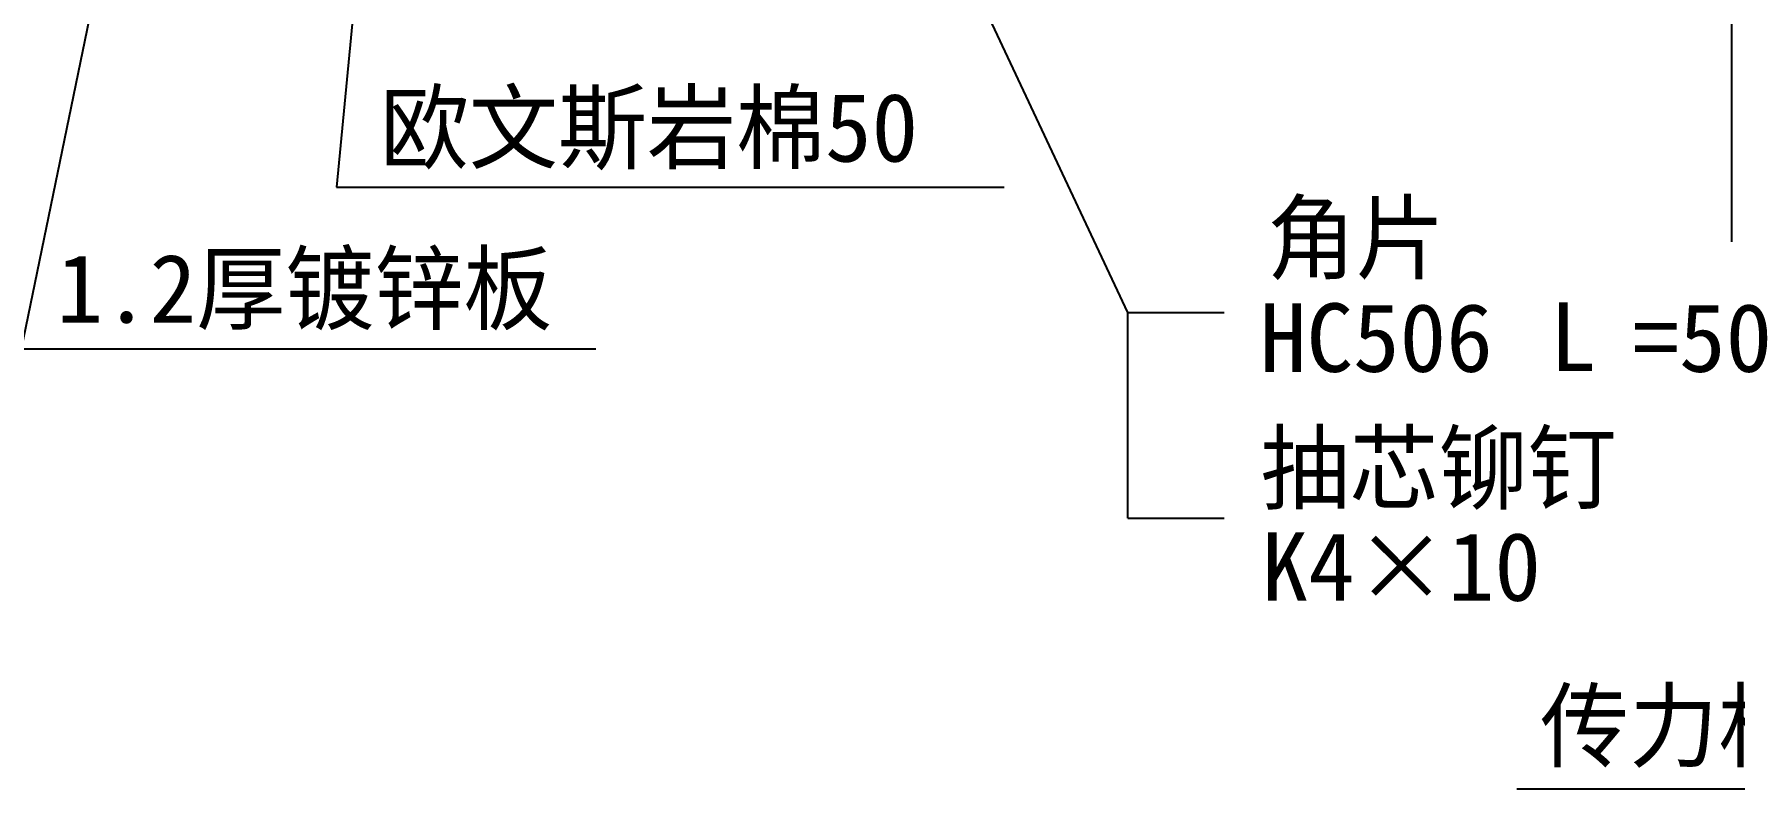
# Model space of a CAD drawing. Header units: metres. Extents: x 2349 to 5457, y 940 to 3258.
# Drawn here: x 2787 to 3420, y 1812 to 2093 of the extents above; entities that cross this region are included whole.
import ezdxf

# ---------------------------------------------------------------- set-up
doc = ezdxf.new("R2010")
doc.units = ezdxf.units.M
for name, color, linetype in [('212', 2, 'Continuous'), ('BZX', 1, 'Continuous'), ('CSX', 3, 'Continuous'), ('SDH', 7, 'Continuous'), ('TXT', 2, 'Continuous')]:
    doc.layers.add(name, color=color, linetype=linetype)

msp = doc.modelspace()

# ---------------------------------------------------------------- linework, layer by layer
at = {"layer": 'BZX'}
for p, q in [((2934.42, 2401.16), (2899.33, 2035.58)), ((2782.01, 1975.39), (2864.67, 2376.09)), ((3194.03, 1988.99), (3017.42, 2365.03)), ((3194.03, 1912.43), (3194.03, 1988.99))]:
    msp.add_line(p, q, dxfattribs=at)
at = {"layer": 'CSX'}
for p, q in [((2899.33, 2035.58), (3147.96, 2035.58)), ((3194.03, 1988.99), (3230.01, 1988.99)), ((2782.01, 1975.39), (2995.93, 1975.39)), ((3194.03, 1912.43), (3230.01, 1912.43)), ((3338.98, 1811.56, -44000), (3616.9, 1811.56, -44000))]:
    msp.add_line(p, q, dxfattribs=at)
at = {"layer": 'SDH'}
msp.add_line((3418.95, 2509.94), (3418.95, 2015.32), dxfattribs=at)

# ---------------------------------------------------------------- texts
at = {"layer": '212'}
msp.add_text('L', height=25.5, dxfattribs=at).set_placement((3351.23, 1967.23))
at = {"layer": 'TXT'}
for s, p in [('欧文斯岩棉50', (2915.54, 2045.14)), ('角片', (3245.85, 2004.05)), ('1.2厚镀锌板', (2795.07, 1985.16)), ('HC506   =50', (3243.27, 1966.87)), ('抽芯铆钉', (3243.51, 1918.37)), ('K4×10', (3243.89, 1881.62)), ('传力杆组件（1）', (3347.66, 1822.34, -44000))]:
    msp.add_text(s, height=25.5, dxfattribs=at).set_placement(p)

doc.saveas('drawing.dxf')
